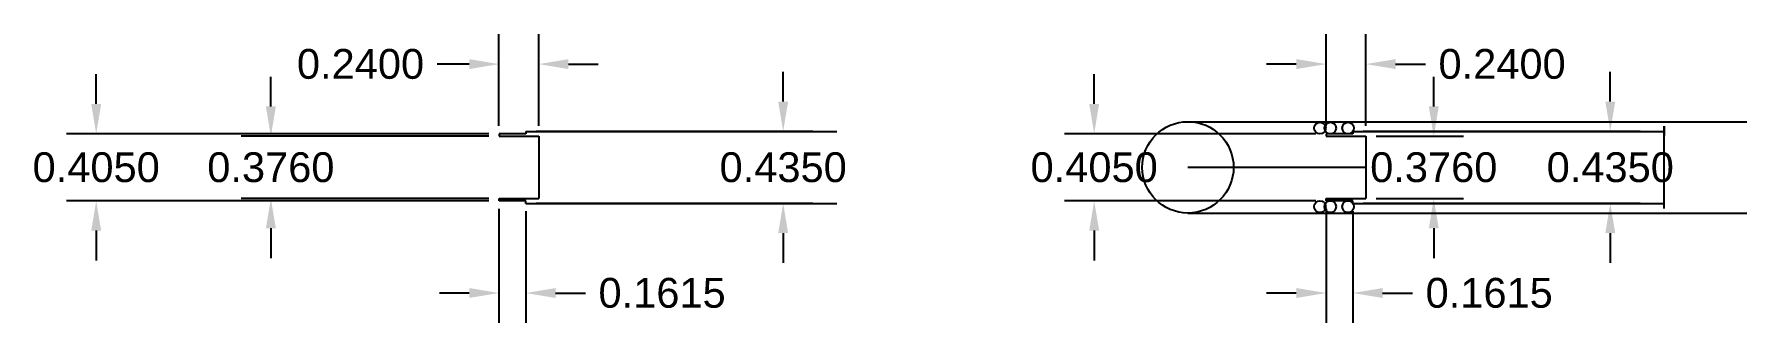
# Model space of a CAD drawing. Header units: inches. Extents: x 20 to 30.4, y 10 to 11.7.
import ezdxf

# ---------------------------------------------------------------- set-up
doc = ezdxf.new("R2010")
doc.units = ezdxf.units.IN
doc.header["$MEASUREMENT"] = 0
doc.styles.get("Standard").update_dxf_attribs({"font": 'arial.ttf'})
doc.dimstyles.get("Standard").update_dxf_attribs({"dimtxt": 0.18, "dimasz": 0.18, "dimexe": 0.18, "dimexo": 0.0625, "dimgap": 0.09, "dimtad": 0, "dimtih": 1, "dimtoh": 1, "dimdec": 4, "dimzin": 0, "dimdsep": 46, "dimtxsty": 'Standard', "dimcen": 0.09, "dimadec": 0, "dimazin": 0, "dimtfac": 1, "dimtdec": 4, "dimtofl": 0, "dimtmove": 0, "dimatfit": 3, "dimfxl": 1, "dimtolj": 1, "dimtzin": 0, "dimarcsym": 0})

# ---------------------------------------------------------------- blocks, each defined once
blk = doc.blocks.new('*D11')
at = {"color": 0, "lineweight": -2, "transparency": 16777216}
for p, q in [((28.494, 11.313), (28.494, 11.493)), ((28.146, 11.133), (28.674, 11.133)), ((28.146, 10.757), (28.674, 10.757)), ((28.494, 10.577), (28.494, 10.397))]:
    blk.add_line(p, q, dxfattribs=at)
at = {"color": 0, "transparency": 16777216}
for points in [[(28.464, 11.313), (28.524, 11.313), (28.494, 11.133)], [(28.464, 10.577), (28.524, 10.577), (28.494, 10.757)]]:
    blk.add_solid(points, dxfattribs=at)
at = {"layer": 'Defpoints', "color": 0, "transparency": 16777216}
for p in [(28.083, 11.133), (28.083, 10.757), (28.494, 10.757)]:
    blk.add_point(p, dxfattribs=at)
at = {"color": 0, "transparency": 16777216, "insert": (28.494, 10.945), "char_height": 0.18, "attachment_point": 5}
blk.add_mtext('\\A1;0.3760', dxfattribs=at)
blk = doc.blocks.new('*D13')
at = {"color": 0, "lineweight": -2, "transparency": 16777216}
for p, q in [((26.441, 11.328), (26.441, 11.508)), ((27.781, 11.148), (26.261, 11.148)), ((27.781, 10.743), (26.261, 10.743)), ((26.441, 10.563), (26.441, 10.383))]:
    blk.add_line(p, q, dxfattribs=at)
at = {"color": 0, "transparency": 16777216}
for points in [[(26.411, 11.328), (26.471, 11.328), (26.441, 11.148)], [(26.411, 10.563), (26.471, 10.563), (26.441, 10.743)]]:
    blk.add_solid(points, dxfattribs=at)
at = {"layer": 'Defpoints', "color": 0, "transparency": 16777216}
for p in [(27.843, 11.148), (26.441, 10.743), (27.843, 10.743)]:
    blk.add_point(p, dxfattribs=at)
at = {"color": 0, "transparency": 16777216, "insert": (26.441, 10.945), "char_height": 0.18, "attachment_point": 5}
blk.add_mtext('\\A1;0.4050', dxfattribs=at)
blk = doc.blocks.new('*D14')
at = {"color": 0, "lineweight": -2, "transparency": 16777216}
for p, q in [((27.843, 11.196), (27.843, 11.749)), ((28.083, 11.196), (28.083, 11.749)), ((27.663, 11.569), (27.483, 11.569)), ((28.263, 11.569), (28.443, 11.569))]:
    blk.add_line(p, q, dxfattribs=at)
at = {"color": 0, "transparency": 16777216}
for points in [[(27.663, 11.599), (27.663, 11.539), (27.843, 11.569)], [(28.263, 11.599), (28.263, 11.539), (28.083, 11.569)]]:
    blk.add_solid(points, dxfattribs=at)
at = {"layer": 'Defpoints', "color": 0, "transparency": 16777216}
for p in [(28.083, 11.569), (27.843, 11.133), (28.083, 11.133)]:
    blk.add_point(p, dxfattribs=at)
at = {"color": 0, "transparency": 16777216, "insert": (28.907, 11.569), "char_height": 0.18, "attachment_point": 5}
blk.add_mtext('\\A1;0.2400', dxfattribs=at)
blk = doc.blocks.new('*D15')
at = {"color": 0, "lineweight": -2, "transparency": 16777216}
for p, q in [((27.843, 10.695), (27.843, 10.006)), ((28.005, 10.68), (28.005, 10.006)), ((27.663, 10.186), (27.483, 10.186)), ((28.185, 10.186), (28.365, 10.186))]:
    blk.add_line(p, q, dxfattribs=at)
at = {"color": 0, "transparency": 16777216}
for points in [[(27.663, 10.216), (27.663, 10.156), (27.843, 10.186)], [(28.185, 10.216), (28.185, 10.156), (28.005, 10.186)]]:
    blk.add_solid(points, dxfattribs=at)
at = {"layer": 'Defpoints', "color": 0, "transparency": 16777216}
for p in [(27.843, 10.757), (28.005, 10.743), (28.005, 10.186)]:
    blk.add_point(p, dxfattribs=at)
at = {"color": 0, "transparency": 16777216, "insert": (28.829, 10.186), "char_height": 0.18, "attachment_point": 5}
blk.add_mtext('\\A1;0.1615', dxfattribs=at)
blk = doc.blocks.new('*D16')
at = {"color": 0, "lineweight": -2, "transparency": 16777216}
for p, q in [((29.561, 11.343), (29.561, 11.523)), ((28.067, 11.163), (29.741, 11.163)), ((28.067, 10.728), (29.741, 10.728)), ((29.561, 10.548), (29.561, 10.368))]:
    blk.add_line(p, q, dxfattribs=at)
at = {"color": 0, "transparency": 16777216}
for points in [[(29.531, 11.343), (29.591, 11.343), (29.561, 11.163)], [(29.531, 10.548), (29.591, 10.548), (29.561, 10.728)]]:
    blk.add_solid(points, dxfattribs=at)
at = {"layer": 'Defpoints', "color": 0, "transparency": 16777216}
for p in [(28.005, 11.163), (28.005, 10.728), (29.561, 10.728)]:
    blk.add_point(p, dxfattribs=at)
at = {"color": 0, "transparency": 16777216, "insert": (29.561, 10.945), "char_height": 0.18, "attachment_point": 5}
blk.add_mtext('\\A1;0.4350', dxfattribs=at)
blk = doc.blocks.new('*D17')
at = {"color": 0, "lineweight": -2, "transparency": 16777216}
for p, q in [((21.464, 11.313), (21.464, 11.493)), ((22.781, 11.133), (21.284, 11.133)), ((22.781, 10.757), (21.284, 10.757)), ((21.464, 10.577), (21.464, 10.397))]:
    blk.add_line(p, q, dxfattribs=at)
at = {"color": 0, "transparency": 16777216}
for points in [[(21.434, 11.313), (21.494, 11.313), (21.464, 11.133)], [(21.434, 10.577), (21.494, 10.577), (21.464, 10.757)]]:
    blk.add_solid(points, dxfattribs=at)
at = {"layer": 'Defpoints', "color": 0, "transparency": 16777216}
for p in [(22.843, 11.133), (21.464, 10.757), (22.843, 10.757)]:
    blk.add_point(p, dxfattribs=at)
at = {"color": 0, "transparency": 16777216, "insert": (21.464, 10.945), "char_height": 0.18, "attachment_point": 5}
blk.add_mtext('\\A1;0.3760', dxfattribs=at)
blk = doc.blocks.new('*D19')
at = {"color": 0, "lineweight": -2, "transparency": 16777216}
for p, q in [((22.843, 11.196), (22.843, 11.749)), ((23.083, 11.196), (23.083, 11.749)), ((22.663, 11.569), (22.469, 11.569)), ((23.263, 11.569), (23.443, 11.569))]:
    blk.add_line(p, q, dxfattribs=at)
at = {"color": 0, "transparency": 16777216}
for points in [[(22.663, 11.599), (22.663, 11.539), (22.843, 11.569)], [(23.263, 11.599), (23.263, 11.539), (23.083, 11.569)]]:
    blk.add_solid(points, dxfattribs=at)
at = {"layer": 'Defpoints', "color": 0, "transparency": 16777216}
for p in [(23.083, 11.569), (22.843, 11.133), (23.083, 11.133)]:
    blk.add_point(p, dxfattribs=at)
at = {"color": 0, "transparency": 16777216, "insert": (22.006, 11.569), "char_height": 0.18, "attachment_point": 5}
blk.add_mtext('\\A1;0.2400', dxfattribs=at)
blk = doc.blocks.new('*D20')
at = {"color": 0, "lineweight": -2, "transparency": 16777216}
for p, q in [((22.843, 10.695), (22.843, 10.006)), ((23.005, 10.68), (23.005, 10.006)), ((22.663, 10.186), (22.483, 10.186)), ((23.185, 10.186), (23.365, 10.186))]:
    blk.add_line(p, q, dxfattribs=at)
at = {"color": 0, "transparency": 16777216}
for points in [[(22.663, 10.216), (22.663, 10.156), (22.843, 10.186)], [(23.185, 10.216), (23.185, 10.156), (23.005, 10.186)]]:
    blk.add_solid(points, dxfattribs=at)
at = {"layer": 'Defpoints', "color": 0, "transparency": 16777216}
for p in [(22.843, 10.757), (23.005, 10.743), (23.005, 10.186)]:
    blk.add_point(p, dxfattribs=at)
at = {"color": 0, "transparency": 16777216, "insert": (23.829, 10.186), "char_height": 0.18, "attachment_point": 5}
blk.add_mtext('\\A1;0.1615', dxfattribs=at)
blk = doc.blocks.new('*D21')
at = {"color": 0, "lineweight": -2, "transparency": 16777216}
for p, q in [((24.561, 11.343), (24.561, 11.523)), ((23.067, 11.163), (24.741, 11.163)), ((23.067, 10.728), (24.741, 10.728)), ((24.561, 10.548), (24.561, 10.368))]:
    blk.add_line(p, q, dxfattribs=at)
at = {"color": 0, "transparency": 16777216}
for points in [[(24.531, 11.343), (24.591, 11.343), (24.561, 11.163)], [(24.531, 10.548), (24.591, 10.548), (24.561, 10.728)]]:
    blk.add_solid(points, dxfattribs=at)
at = {"layer": 'Defpoints', "color": 0, "transparency": 16777216}
for p in [(23.005, 11.163), (23.005, 10.728), (24.561, 10.728)]:
    blk.add_point(p, dxfattribs=at)
at = {"color": 0, "transparency": 16777216, "insert": (24.561, 10.945), "char_height": 0.18, "attachment_point": 5}
blk.add_mtext('\\A1;0.4350', dxfattribs=at)
blk = doc.blocks.new('*D22')
at = {"color": 0, "lineweight": -2, "transparency": 16777216}
for p, q in [((20.408, 11.328), (20.408, 11.508)), ((22.781, 11.148), (20.228, 11.148)), ((22.781, 10.743), (20.228, 10.743)), ((20.408, 10.563), (20.408, 10.383))]:
    blk.add_line(p, q, dxfattribs=at)
at = {"color": 0, "transparency": 16777216}
for points in [[(20.378, 11.328), (20.438, 11.328), (20.408, 11.148)], [(20.378, 10.563), (20.438, 10.563), (20.408, 10.743)]]:
    blk.add_solid(points, dxfattribs=at)
at = {"layer": 'Defpoints', "color": 0, "transparency": 16777216}
for p in [(22.843, 11.148), (20.408, 10.743), (22.843, 10.743)]:
    blk.add_point(p, dxfattribs=at)
at = {"color": 0, "transparency": 16777216, "insert": (20.408, 10.945), "char_height": 0.18, "attachment_point": 5}
blk.add_mtext('\\A1;0.4050', dxfattribs=at)

msp = doc.modelspace()

# ---------------------------------------------------------------- linework, layer by layer
for p, q in [((27.00776, 11.22118), (30.386, 11.22118)), ((29.886, 11.19468), (29.886, 11.13861)), ((29.886, 10.69568), (29.886, 11.19468)), ((22.84327, 11.14768), (22.84327, 11.13318)), ((23.00477, 11.14768), (22.84327, 11.14768)), ((22.84327, 11.14768), (22.84327, 11.13318)), ((23.00477, 11.14768), (22.84327, 11.14768)), ((22.84327, 11.13318), (23.08327, 11.13318)), ((22.84327, 11.13318), (23.08327, 11.13318)), ((23.00477, 11.16268), (23.00477, 11.14768)), ((23.00477, 11.16268), (24.886, 11.16268)), ((23.00477, 11.16268), (23.00477, 11.14768)), ((23.00477, 11.16268), (24.886, 11.16268)), ((23.08327, 11.13318), (23.08327, 10.75718)), ((27.84327, 11.14768), (27.84327, 11.13318)), ((28.00477, 11.14768), (27.84327, 11.14768)), ((27.84327, 11.14768), (27.84327, 11.13318)), ((28.00477, 11.14768), (27.84327, 11.14768)), ((27.84327, 11.13318), (28.08327, 11.13318)), ((27.84327, 11.13318), (28.08327, 11.13318)), ((28.00477, 11.16268), (29.886, 11.16268)), ((28.00477, 11.16268), (28.00477, 11.14768)), ((28.00477, 11.16268), (28.00477, 11.14768)), ((28.00477, 11.16268), (29.886, 11.16268)), ((28.08327, 11.13318), (28.08327, 10.75718)), ((28.08327, 10.94518), (27.00776, 10.94518)), ((22.84327, 10.74268), (22.84327, 10.75718)), ((22.84327, 10.75718), (23.08327, 10.75718)), ((22.84327, 10.74268), (22.84327, 10.75718)), ((22.84327, 10.75718), (23.08327, 10.75718)), ((23.00477, 10.74268), (22.84327, 10.74268)), ((23.00477, 10.74268), (22.84327, 10.74268)), ((23.00477, 10.72768), (23.00477, 10.74268)), ((23.00477, 10.72768), (23.00477, 10.74268)), ((23.00477, 10.72768), (24.886, 10.72768)), ((27.00776, 10.66918), (30.386, 10.66918)), ((27.84327, 10.74268), (27.84327, 10.75718)), ((27.84327, 10.75718), (28.08327, 10.75718)), ((27.84327, 10.74268), (27.84327, 10.75718)), ((27.84327, 10.75718), (28.08327, 10.75718)), ((28.00477, 10.74268), (27.84327, 10.74268)), ((28.00477, 10.74268), (27.84327, 10.74268)), ((28.00477, 10.72768), (28.00477, 10.74268)), ((28.00477, 10.72768), (28.00477, 10.74268)), ((28.00477, 10.72768), (29.886, 10.72768))]:
    msp.add_line(p, q)
for centre, radius in [((27.00776, 10.94518), 0.276), ((27.80577, 11.18268), 0.035), ((27.80577, 11.18268), 0.035), ((27.86827, 11.18268), 0.035), ((27.86827, 11.18268), 0.035), ((27.97577, 11.18268), 0.035), ((27.97577, 11.18268), 0.035), ((27.80577, 10.70768), 0.035), ((27.80577, 10.70768), 0.035), ((27.86827, 10.70768), 0.035), ((27.86827, 10.70768), 0.035), ((27.97577, 10.70768), 0.035), ((27.97577, 10.70768), 0.035)]:
    msp.add_circle(centre, radius)

# ---------------------------------------------------------------- dimensions: what is measured, and where the dimension line sits
dim = msp.add_linear_dim(base=(23.08327, 11.5692), p1=(22.84327, 11.13318), p2=(23.08327, 11.13318), dimstyle='Standard')
dim.commit()
dim.dimension.update_dxf_attribs({"geometry": '*D19', "text_midpoint": (22.00553, 11.5692), "dimtype": 160})
for base, p1, p2, picture, middle in [((28.08327, 11.5692), (27.84327, 11.13318), (28.08327, 11.13318), '*D14', (28.90659, 11.5692)), ((23.00477, 10.18649), (22.84327, 10.75718), (23.00477, 10.74268), '*D20', (23.82908, 10.18649)), ((28.00477, 10.18649), (27.84327, 10.75718), (28.00477, 10.74268), '*D15', (28.82908, 10.18649))]:
    dim = msp.add_linear_dim(base=base, p1=p1, p2=p2, dimstyle='Standard')
    dim.commit()
    dim.dimension.update_dxf_attribs({"geometry": picture, "text_midpoint": middle})
for base, p1, p2, picture, middle in [((20.40839, 10.74268), (22.84327, 11.14768), (22.84327, 10.74268), '*D22', (20.40839, 10.94518)), ((24.56146, 10.72768), (23.00477, 11.16268), (23.00477, 10.72768), '*D21', (24.56146, 10.94518)), ((26.44142, 10.74268), (27.84327, 11.14768), (27.84327, 10.74268), '*D13', (26.44142, 10.94518)), ((29.56146, 10.72768), (28.00477, 11.16268), (28.00477, 10.72768), '*D16', (29.56146, 10.94518)), ((28.49389, 10.75718), (28.08327, 11.13318), (28.08327, 10.75718), '*D11', (28.49389, 10.94518))]:
    dim = msp.add_linear_dim(base=base, p1=p1, p2=p2, angle=90, dimstyle='Standard')
    dim.commit()
    dim.dimension.update_dxf_attribs({"geometry": picture, "text_midpoint": middle})
dim = msp.add_linear_dim(base=(21.46402, 10.75718), p1=(22.84327, 11.13318), p2=(22.84327, 10.75718), angle=90, dimstyle='Standard')
dim.commit()
dim.dimension.update_dxf_attribs({"geometry": '*D17', "text_midpoint": (21.46402, 10.94518), "dimtype": 160})

doc.saveas('drawing.dxf')
